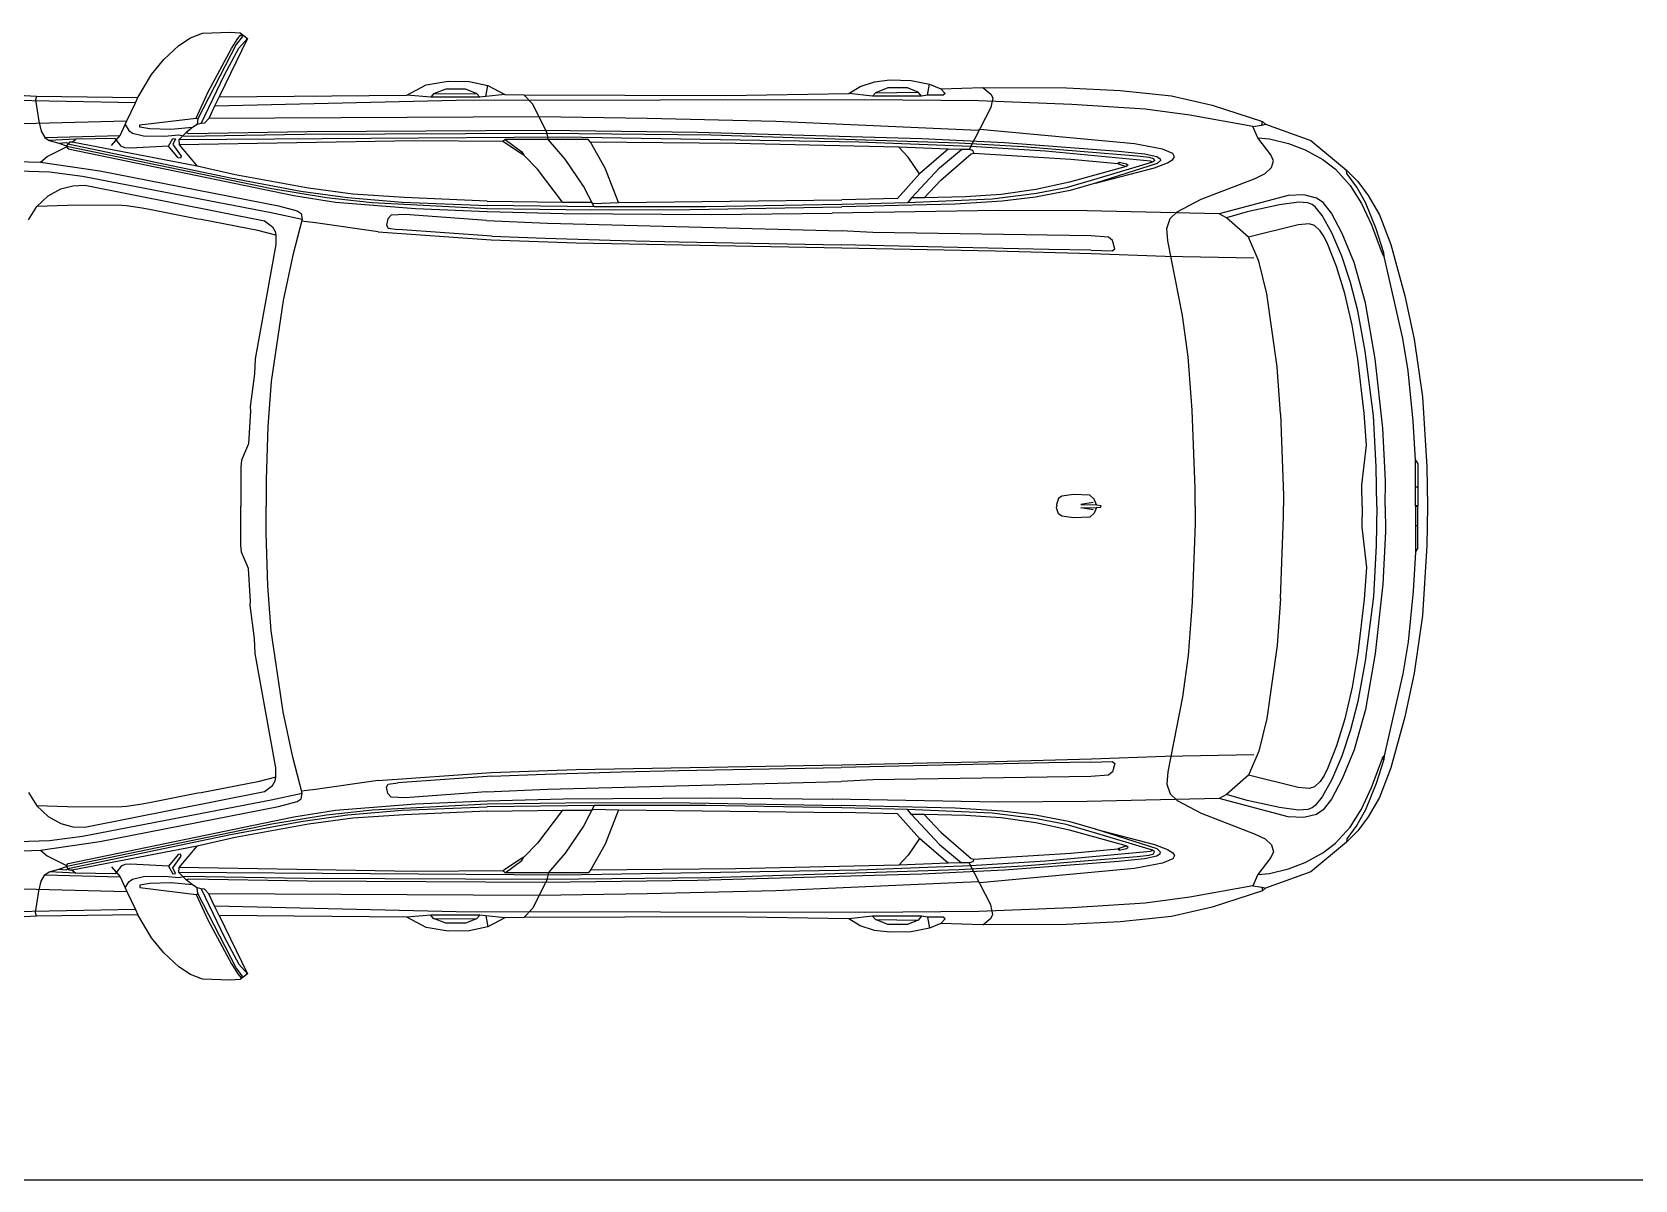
# Model space of a CAD drawing. Header units: millimetres. Extents: x 2646 to 50990, y 12226 to 40347.
# Drawn here: x 7683 to 11362, y 18637 to 21272 of the extents above; entities that cross this region are included whole.
import ezdxf

# ---------------------------------------------------------------- set-up
doc = ezdxf.new("R2010")
doc.units = ezdxf.units.MM
doc.layers.add('www.cad-blocks.net', color=7, linetype='Continuous')

# ---------------------------------------------------------------- blocks, each defined once
blk = doc.blocks.new('A$C10623435')
for p, q in [((1.8965, 2.1481), (1.808, 1.9771)), ((1.832, 2.0388), (1.8851, 2.1386)), ((1.8693, 2.0781), (1.9024, 2.139)), ((1.8851, 2.1386), (1.9, 2.1618)), ((1.9106, 2.1665), (1.8965, 2.1481)), ((1.9, 2.1618), (1.9071, 2.1701)), ((1.9024, 2.139), (1.922, 2.1614)), ((1.9071, 2.1701), (1.9106, 2.1665)), ((1.8159, 1.9664), (1.8693, 2.0781)), ((1.6649, 2.014), (1.1715, 2.0238)), ((1.4381, 2.0293), (1.4357, 2.0211)), ((1.6649, 2.014), (1.6704, 2.0262)), ((1.8041, 1.979), (1.832, 2.0388)), ((1.8568, 2.0278), (1.8465, 2.0061)), ((2.3427, 2.0266), (2.2876, 2.0317)), ((2.3494, 2.0345), (2.3427, 2.0266)), ((2.4555, 2.027), (2.3427, 2.0266)), ((2.3777, 2.0455), (2.3494, 2.0345)), ((2.3494, 2.0345), (2.448, 2.0356)), ((2.4229, 2.0455), (2.3777, 2.0455)), ((2.448, 2.0356), (2.4229, 2.0455)), ((2.4555, 2.027), (2.448, 2.0356)), ((2.4689, 2.0286), (2.4555, 2.027)), ((2.4689, 2.0286), (2.4736, 2.0537)), ((2.5125, 2.0329), (2.4689, 2.0286)), ((2.5774, 2.0105), (2.5562, 2.0321)), ((3.3566, 2.0293), (3.3027, 2.0356)), ((3.3636, 2.0372), (3.3566, 2.0293)), ((3.469, 2.0293), (3.3566, 2.0293)), ((3.3916, 2.0482), (3.3636, 2.0372)), ((3.3636, 2.0372), (3.4619, 2.0384)), ((3.4372, 2.0482), (3.3916, 2.0482)), ((3.4619, 2.0384), (3.4372, 2.0482)), ((3.469, 2.0293), (3.4619, 2.0384)), ((3.4832, 2.0313), (3.469, 2.0293)), ((3.4832, 2.0313), (3.4875, 2.0565)), ((3.5189, 2.0317), (3.4832, 2.0313)), ((3.5138, 2.0462), (3.5233, 2.0356)), ((3.5233, 2.0356), (3.5189, 2.0317)), ((3.6101, 2.0494), (3.6282, 2.0341)), ((3.6282, 2.0341), (3.6333, 2.025)), ((3.6333, 2.025), (3.6286, 2.0034)), ((1.4357, 2.0211), (1.4428, 1.9715)), ((1.6453, 1.9723), (1.6649, 2.014)), ((1.8465, 2.0061), (1.8336, 1.9778)), ((2.4009, 2.0191), (1.8465, 2.0061)), ((3.3389, 2.0211), (2.4009, 2.0191)), ((2.6092, 1.9456), (2.5774, 2.0105)), ((3.6011, 2.0183), (3.3389, 2.0211)), ((3.6286, 2.0034), (3.5783, 1.9071)), ((3.8146, 2.0101), (3.6011, 2.0183)), ((3.9824, 1.9995), (3.8146, 2.0101)), ((4.0854, 1.9857), (3.9824, 1.9995)), ((1.3182, 1.9641), (1.6453, 1.9723)), ((1.4428, 1.9715), (1.4483, 1.9491)), ((1.6299, 1.9389), (1.6413, 1.9641)), ((1.6413, 1.9641), (1.6453, 1.9723)), ((1.6413, 1.9641), (1.65, 1.9503)), ((1.65, 1.9503), (1.6582, 1.944)), ((1.6751, 1.9637), (1.8041, 1.979)), ((1.6751, 1.9578), (1.6751, 1.9637)), ((1.6976, 1.9539), (1.6751, 1.9578)), ((1.7459, 1.9527), (1.6976, 1.9539)), ((1.7962, 1.9574), (1.7459, 1.9527)), ((1.7962, 1.9574), (1.7813, 1.9456)), ((1.8068, 1.9645), (1.7962, 1.9574)), ((1.8041, 1.979), (1.808, 1.9771)), ((1.808, 1.9771), (1.8068, 1.9645)), ((1.8159, 1.9664), (1.8068, 1.9645)), ((1.8234, 1.9672), (1.8159, 1.9664)), ((1.8336, 1.9778), (1.8234, 1.9672)), ((2.5919, 1.9814), (1.8336, 1.9778)), ((2.0588, 1.9484), (2.6049, 1.9511)), ((2.8392, 1.9778), (2.5919, 1.9814)), ((2.6049, 1.9511), (2.9552, 1.9468)), ((3.1352, 1.9708), (2.8392, 1.9778)), ((3.5991, 1.9507), (3.1352, 1.9708)), ((3.6031, 1.9527), (3.5991, 1.9507)), ((3.9581, 1.9197), (3.6031, 1.9527)), ((4.2297, 1.9594), (4.0854, 1.9857)), ((4.2297, 1.9594), (4.2505, 1.9629)), ((4.2415, 1.9334), (4.2297, 1.9594)), ((4.2505, 1.9629), (4.2521, 1.9708)), ((4.2505, 1.9629), (4.2592, 1.9649)), ((1.4483, 1.9491), (1.4566, 1.9342)), ((1.4566, 1.9342), (1.6299, 1.9389)), ((1.4566, 1.9342), (1.4672, 1.9271)), ((1.5281, 1.9303), (1.4672, 1.9271)), ((1.4672, 1.9271), (1.4892, 1.9212)), ((1.4892, 1.9212), (1.5061, 1.9232)), ((1.4892, 1.9212), (1.5065, 1.9153)), ((1.5061, 1.9232), (1.5136, 1.9193)), ((1.5136, 1.9236), (1.5065, 1.9153)), ((1.5065, 1.9153), (1.5077, 1.9142)), ((1.5065, 1.9126), (1.5077, 1.9142)), ((1.5077, 1.9142), (1.9779, 1.817)), ((1.5195, 1.924), (1.5136, 1.9236)), ((1.5136, 1.9193), (1.8831, 1.8418)), ((1.5195, 1.924), (1.5281, 1.9303)), ((1.8068, 1.8682), (1.5195, 1.924)), ((1.6185, 1.9322), (1.5281, 1.9303)), ((1.6103, 1.9157), (1.6299, 1.9389)), ((1.6319, 1.9142), (1.6185, 1.9322)), ((1.6402, 1.9106), (1.6319, 1.9142)), ((1.7408, 1.9145), (1.6539, 1.9098)), ((1.6582, 1.944), (1.6834, 1.9381)), ((1.6834, 1.9381), (1.7314, 1.9373)), ((1.7314, 1.9373), (1.7648, 1.9405)), ((1.7408, 1.9145), (1.751, 1.9318)), ((1.7628, 1.8878), (1.7408, 1.9145)), ((1.7565, 1.9314), (1.7506, 1.9185)), ((1.7506, 1.9185), (1.7699, 1.8914)), ((1.751, 1.9318), (1.7565, 1.9314)), ((1.7813, 1.9456), (1.7644, 1.9291)), ((2.6442, 1.9354), (1.7644, 1.9291)), ((1.7644, 1.9291), (1.7656, 1.9177)), ((1.7648, 1.9405), (1.7789, 1.9373)), ((2.3057, 1.9263), (1.7656, 1.9177)), ((1.7656, 1.9177), (1.8068, 1.8682)), ((1.7789, 1.9373), (2.0529, 1.9421)), ((1.7813, 1.9456), (1.7872, 1.9432)), ((1.7872, 1.9432), (2.0588, 1.9484)), ((2.0529, 1.9421), (2.6073, 1.944)), ((2.5086, 1.9248), (2.3057, 1.9263)), ((2.5137, 1.9295), (2.5086, 1.9248)), ((2.5487, 1.8984), (2.5086, 1.9248)), ((2.5137, 1.9295), (2.5518, 1.9012)), ((2.704, 1.9295), (2.5137, 1.9295)), ((2.6073, 1.944), (2.9858, 1.9401)), ((2.6128, 1.9287), (2.6092, 1.9456)), ((2.6517, 1.8843), (2.6128, 1.9287)), ((3.3255, 1.924), (2.6442, 1.9354)), ((2.7095, 1.9236), (2.704, 1.9295)), ((3.0421, 1.9204), (2.7095, 1.9236)), ((2.7433, 1.8638), (2.7095, 1.9236)), ((2.9552, 1.9468), (3.4698, 1.9318)), ((2.9858, 1.9401), (3.5551, 1.9224)), ((3.4175, 1.9118), (3.0421, 1.9204)), ((3.5822, 1.9134), (3.3255, 1.924)), ((3.4698, 1.9318), (3.6601, 1.9228)), ((3.5551, 1.9224), (3.7025, 1.9134)), ((3.7536, 1.9028), (3.5822, 1.9134)), ((3.6601, 1.9228), (3.9215, 1.9028)), ((3.7025, 1.9134), (3.9643, 1.8921)), ((4.0221, 1.9079), (3.9581, 1.9197)), ((4.2415, 1.9334), (4.2678, 1.9314)), ((4.2714, 1.8945), (4.2415, 1.9334)), ((4.2678, 1.9314), (4.3115, 1.9208)), ((4.3115, 1.9208), (4.3496, 1.9063)), ((1.3638, 1.8803), (1.4471, 1.8776)), ((1.4471, 1.8776), (1.4621, 1.8906)), ((1.4471, 1.8776), (1.5831, 1.8579)), ((1.4621, 1.8906), (1.5065, 1.9126)), ((1.5065, 1.9126), (1.5104, 1.9086)), ((1.5104, 1.9086), (2.0286, 1.8009)), ((1.6539, 1.9098), (1.6402, 1.9106)), ((1.7683, 1.887), (1.7628, 1.8878)), ((1.7699, 1.8914), (1.7683, 1.887)), ((2.5562, 1.8941), (2.5487, 1.8984)), ((2.5518, 1.9012), (2.5562, 1.8941)), ((2.588, 1.8615), (2.5562, 1.8941)), ((2.6937, 1.8229), (2.6517, 1.8843)), ((3.5307, 1.9079), (3.4175, 1.9118)), ((3.4383, 1.889), (3.4175, 1.9118)), ((3.4647, 1.8509), (3.4383, 1.889)), ((3.5307, 1.9079), (3.4647, 1.8509)), ((3.5103, 1.8646), (3.561, 1.9071)), ((3.5138, 1.8363), (3.583, 1.8965)), ((3.561, 1.9071), (3.5307, 1.9079)), ((3.5783, 1.9071), (3.561, 1.9071)), ((3.5869, 1.9043), (3.5783, 1.9071)), ((3.583, 1.8965), (3.5897, 1.8984)), ((3.5897, 1.8984), (3.5869, 1.9043)), ((3.5897, 1.8984), (3.8118, 1.8847)), ((3.9946, 1.8803), (3.7536, 1.9028)), ((3.8118, 1.8847), (3.9199, 1.8744)), ((3.9993, 1.8776), (3.872, 1.8391)), ((3.9199, 1.8744), (3.9227, 1.8774)), ((3.9215, 1.9028), (3.9813, 1.8969)), ((3.9231, 1.8733), (3.9227, 1.8774)), ((3.9227, 1.8774), (3.94, 1.8737)), ((3.9643, 1.8921), (3.9915, 1.889)), ((3.9813, 1.8969), (4.0092, 1.8906)), ((3.9915, 1.889), (4.0017, 1.8858)), ((3.9993, 1.8776), (3.9946, 1.8803)), ((4.0044, 1.8811), (3.9993, 1.8776)), ((4.0017, 1.8858), (4.0044, 1.8811)), ((4.0092, 1.8906), (4.0174, 1.8851)), ((4.0178, 1.8819), (4.01, 1.8748)), ((4.0174, 1.8851), (4.0178, 1.8819)), ((4.0461, 1.8976), (4.0221, 1.9079)), ((4.0339, 1.876), (4.0461, 1.8835)), ((4.0501, 1.8898), (4.0461, 1.8976)), ((4.0461, 1.8835), (4.0501, 1.8898)), ((4.2769, 1.8811), (4.2714, 1.8945)), ((4.2726, 1.8654), (4.2769, 1.8811)), ((4.3496, 1.9063), (4.3905, 1.8839)), ((4.3905, 1.8839), (4.4196, 1.8615)), ((1.3964, 1.8575), (1.468, 1.8552)), ((1.468, 1.8552), (1.5431, 1.8454)), ((1.5431, 1.8454), (1.9767, 1.762)), ((1.5831, 1.8579), (1.9936, 1.7773)), ((1.8941, 1.8485), (1.8068, 1.8682)), ((1.8831, 1.8418), (2.0447, 1.8115)), ((2.062, 1.8178), (1.8941, 1.8485)), ((2.645, 1.786), (2.588, 1.8615)), ((2.7739, 1.7848), (2.7433, 1.8638)), ((3.4647, 1.8509), (3.414, 1.7942)), ((3.4466, 1.7958), (3.5103, 1.8646)), ((3.9388, 1.8674), (3.8087, 1.8316)), ((4.01, 1.8748), (3.8688, 1.8292)), ((3.8688, 1.8292), (4.0041, 1.865)), ((3.9199, 1.8744), (3.9231, 1.8733)), ((3.9231, 1.8733), (3.9388, 1.8674)), ((3.9439, 1.8705), (3.9388, 1.8674)), ((3.94, 1.8737), (3.9439, 1.8705)), ((4.0041, 1.865), (4.0339, 1.876)), ((4.1114, 1.7927), (4.2348, 1.8406)), ((4.2348, 1.8406), (4.2584, 1.8516)), ((4.2584, 1.8516), (4.2726, 1.8654)), ((4.4196, 1.8615), (4.453, 1.8245)), ((4.4459, 1.8516), (4.4451, 1.8591)), ((4.4687, 1.8202), (4.4459, 1.8516)), ((1.4644, 1.8001), (1.4939, 1.8163)), ((1.4939, 1.8163), (1.5214, 1.8237)), ((1.5214, 1.8237), (1.5489, 1.8253)), ((1.5489, 1.8253), (1.9613, 1.7431)), ((1.9779, 1.817), (2.1033, 1.7966)), ((2.0447, 1.8115), (2.1516, 1.7966)), ((2.1638, 1.8045), (2.062, 1.8178)), ((2.2814, 1.7966), (2.1638, 1.8045)), ((2.7181, 1.775), (2.6937, 1.8229)), ((3.4757, 1.7962), (3.5138, 1.8363)), ((3.6522, 1.8033), (3.57, 1.7978)), ((3.7332, 1.806), (3.6318, 1.7931)), ((3.732, 1.8147), (3.6522, 1.8033)), ((3.8106, 1.8127), (3.7312, 1.7974)), ((3.8087, 1.8316), (3.732, 1.8147)), ((3.8012, 1.819), (3.7332, 1.806)), ((3.872, 1.8391), (3.8012, 1.819)), ((3.8688, 1.8292), (3.8106, 1.8127)), ((4.3465, 1.8029), (4.3107, 1.8013)), ((4.3756, 1.7954), (4.3465, 1.8029)), ((4.453, 1.8245), (4.479, 1.7832)), ((4.4884, 1.7848), (4.4687, 1.8202)), ((1.4196, 1.7455), (1.4389, 1.7758)), ((1.4389, 1.7758), (1.4644, 1.8001)), ((1.5092, 1.7781), (1.4389, 1.7758)), ((1.6232, 1.7793), (1.5092, 1.7781)), ((1.6445, 1.7773), (1.6232, 1.7793)), ((1.6806, 1.7722), (1.6445, 1.7773)), ((1.7011, 1.7683), (1.6806, 1.7722)), ((1.8084, 1.7471), (1.7011, 1.7683)), ((1.9936, 1.7773), (2.0364, 1.7663)), ((2.0286, 1.8009), (2.1245, 1.7856)), ((2.0364, 1.7663), (2.0455, 1.7597)), ((2.1033, 1.7966), (2.2082, 1.7848)), ((2.1245, 1.7856), (2.3077, 1.7714)), ((2.1516, 1.7966), (2.277, 1.7856)), ((2.2082, 1.7848), (2.4724, 1.7711)), ((2.277, 1.7856), (2.4724, 1.7781)), ((2.472, 1.788), (2.2814, 1.7966)), ((2.3077, 1.7714), (2.472, 1.7644)), ((2.472, 1.788), (2.645, 1.786)), ((2.7181, 1.775), (2.4724, 1.7781)), ((2.4724, 1.7711), (2.7122, 1.7683)), ((2.645, 1.786), (2.7118, 1.7856)), ((2.7118, 1.7856), (2.7158, 1.7832)), ((2.7122, 1.7683), (2.9375, 1.7691)), ((2.7158, 1.7832), (2.7739, 1.7848)), ((2.9744, 1.7754), (2.7181, 1.775)), ((2.7739, 1.7848), (3.2866, 1.7915)), ((2.9375, 1.7691), (3.2866, 1.7754)), ((3.2862, 1.7809), (2.9744, 1.7754)), ((3.6455, 1.7671), (3.2642, 1.7608)), ((3.4372, 1.7844), (3.2862, 1.7809)), ((3.414, 1.7942), (3.2866, 1.7915)), ((3.5468, 1.7817), (3.2866, 1.7754)), ((3.4466, 1.7958), (3.4372, 1.7844)), ((3.6318, 1.7931), (3.4372, 1.7844)), ((3.4757, 1.7962), (3.4466, 1.7958)), ((3.57, 1.7978), (3.4757, 1.7962)), ((3.6546, 1.788), (3.5468, 1.7817)), ((3.8496, 1.7663), (3.6455, 1.7671)), ((3.7312, 1.7974), (3.6546, 1.788)), ((4.1527, 1.7589), (3.8496, 1.7663)), ((4.0558, 1.7634), (4.1114, 1.7927)), ((4.3107, 1.8013), (4.1527, 1.7589)), ((4.291, 1.7801), (4.2167, 1.764)), ((4.3347, 1.786), (4.291, 1.7801)), ((4.3559, 1.7844), (4.3347, 1.786)), ((4.3657, 1.7805), (4.3559, 1.7844)), ((4.3732, 1.775), (4.3657, 1.7805)), ((4.3889, 1.7553), (4.3732, 1.775)), ((4.3913, 1.7848), (4.3756, 1.7954)), ((4.4106, 1.7608), (4.3913, 1.7848)), ((4.479, 1.7832), (4.5022, 1.7341)), ((4.5128, 1.7247), (4.4884, 1.7848)), ((1.8155, 1.7459), (1.8084, 1.7471)), ((1.9456, 1.7211), (1.8155, 1.7459)), ((1.9613, 1.7431), (1.9794, 1.7294)), ((1.9767, 1.762), (2.0474, 1.7471)), ((1.9794, 1.7294), (1.9853, 1.7188)), ((2.0474, 1.7471), (2.0262, 1.6645)), ((2.0455, 1.7597), (2.0474, 1.7471)), ((2.0785, 1.7384), (2.0462, 1.7424)), ((2.2224, 1.718), (2.0785, 1.7384)), ((2.2444, 1.7479), (2.2409, 1.7333)), ((2.2409, 1.7333), (2.2448, 1.7262)), ((2.2519, 1.7557), (2.2444, 1.7479)), ((2.2841, 1.7573), (2.2519, 1.7557)), ((2.4704, 1.7439), (2.2841, 1.7573)), ((2.4704, 1.7439), (2.6108, 1.738)), ((2.472, 1.7644), (2.647, 1.76)), ((2.6108, 1.738), (2.9355, 1.7294)), ((2.647, 1.76), (2.9882, 1.7577)), ((2.9355, 1.7294), (3.2846, 1.7203)), ((2.9882, 1.7577), (3.2642, 1.7608)), ((4.0324, 1.7258), (4.0402, 1.7483)), ((4.0402, 1.7483), (4.0558, 1.7634)), ((4.1696, 1.7502), (4.1527, 1.7589)), ((4.2167, 1.764), (4.1696, 1.7502)), ((4.2199, 1.7054), (4.1696, 1.7502)), ((4.3335, 1.7341), (4.2199, 1.7054)), ((4.3591, 1.7361), (4.3335, 1.7341)), ((4.3712, 1.7321), (4.3591, 1.7361)), ((4.3842, 1.7203), (4.3712, 1.7321)), ((4.4109, 1.7152), (4.3889, 1.7553)), ((4.4349, 1.7137), (4.4106, 1.7608)), ((4.5022, 1.7341), (4.5269, 1.6684)), ((1.9869, 1.7101), (1.9456, 1.7211)), ((1.9853, 1.7188), (1.9869, 1.7101)), ((1.9869, 1.7101), (1.9869, 1.6885)), ((2.2224, 1.718), (2.4815, 1.6995)), ((2.2448, 1.7262), (2.2672, 1.7231)), ((2.483, 1.7078), (2.2672, 1.7231)), ((2.4815, 1.6995), (2.6768, 1.6924)), ((2.483, 1.7078), (2.6057, 1.703)), ((2.6057, 1.703), (2.7798, 1.6979)), ((2.7798, 1.6979), (2.9119, 1.6952)), ((2.9119, 1.6952), (3.2846, 1.6877)), ((3.3574, 1.7164), (3.2846, 1.7203)), ((3.8578, 1.7089), (3.3574, 1.7164)), ((3.8983, 1.7058), (3.8578, 1.7089)), ((3.9077, 1.6979), (3.8983, 1.7058)), ((3.9128, 1.6791), (3.9077, 1.6979)), ((4.0343, 1.6975), (4.0324, 1.7258)), ((4.0685, 1.5257), (4.0343, 1.6975)), ((4.2439, 1.6504), (4.2199, 1.7054)), ((4.3936, 1.7062), (4.3842, 1.7203)), ((4.4023, 1.6885), (4.3936, 1.7062)), ((4.4337, 1.6622), (4.4109, 1.7152)), ((4.4621, 1.6472), (4.4349, 1.7137)), ((4.5305, 1.6696), (4.5128, 1.7247)), ((1.9869, 1.6885), (1.9397, 1.4267)), ((2.0262, 1.6645), (2.0042, 1.5599)), ((2.6768, 1.6924), (3.2866, 1.6814)), ((3.4828, 1.6834), (3.2846, 1.6877)), ((3.2866, 1.6814), (3.4824, 1.6775)), ((3.4824, 1.6775), (3.6384, 1.6743)), ((3.7619, 1.6775), (3.4828, 1.6834)), ((3.6384, 1.6743), (3.8594, 1.6681)), ((3.8578, 1.6755), (3.7619, 1.6775)), ((3.8578, 1.6755), (3.9066, 1.6743)), ((3.8594, 1.6681), (4.0288, 1.6622)), ((3.9066, 1.6743), (3.9128, 1.6791)), ((4.0288, 1.6622), (4.2317, 1.6582)), ((4.422, 1.6386), (4.4023, 1.6885)), ((4.4542, 1.6016), (4.4337, 1.6622)), ((4.5269, 1.6684), (4.5305, 1.6696)), ((4.5269, 1.6684), (4.5273, 1.6673)), ((4.5273, 1.6661), (4.531, 1.6682)), ((4.531, 1.6682), (4.5273, 1.6673)), ((4.5273, 1.6673), (4.5273, 1.6661)), ((4.5273, 1.6661), (4.5312, 1.6614)), ((4.5312, 1.6614), (4.5305, 1.6696)), ((4.5741, 1.4731), (4.5312, 1.6614)), ((4.2623, 1.5753), (4.2439, 1.6504)), ((4.4412, 1.5761), (4.422, 1.6386)), ((4.4884, 1.5548), (4.4621, 1.6472)), ((4.4707, 1.5364), (4.4542, 1.6016)), ((2.0042, 1.5599), (1.9767, 1.3744)), ((4.2855, 1.4082), (4.2623, 1.5753)), ((4.4581, 1.5033), (4.4412, 1.5761)), ((4.5108, 1.4267), (4.4884, 1.5548)), ((4.0811, 1.431), (4.0685, 1.5257)), ((4.4876, 1.444), (4.4707, 1.5364)), ((4.4707, 1.4259), (4.4581, 1.5033)), ((4.5863, 1.3991), (4.5741, 1.4731)), ((4.5065, 1.2958), (4.4876, 1.444)), ((1.9397, 1.4267), (1.9381, 1.3921)), ((4.0909, 1.3087), (4.0811, 1.431)), ((4.2934, 1.3001), (4.2855, 1.4082)), ((4.4856, 1.3013), (4.4707, 1.4259)), ((4.5281, 1.2675), (4.5108, 1.4267)), ((4.5981, 1.2832), (4.5863, 1.3991)), ((1.9381, 1.3921), (1.9279, 1.3158)), ((1.9767, 1.3744), (1.9688, 1.271)), ((1.9287, 1.3072), (1.9248, 1.2309)), ((1.9279, 1.3158), (1.9287, 1.3072)), ((4.0976, 1.1287), (4.0909, 1.3087)), ((4.2934, 1.3001), (4.3005, 1.1129)), ((4.4908, 1.2285), (4.4856, 1.3013)), ((4.5132, 1.1782), (4.5065, 1.2958)), ((1.9688, 1.271), (1.9649, 1.1491)), ((4.5344, 1.1464), (4.5281, 1.2675)), ((4.6032, 1.1935), (4.5981, 1.2832)), ((1.9248, 1.2309), (1.9083, 1.1939)), ((4.4801, 1.1365), (4.4908, 1.2285)), ((1.9083, 1.1939), (1.9071, 1.1774)), ((1.9071, 1.1774), (1.9071, 1.0882)), ((4.5143, 1.0882), (4.5132, 1.1782)), ((4.6032, 1.1935), (4.6083, 1.1853)), ((4.6032, 1.1326), (4.6032, 1.1935)), ((4.6083, 1.1853), (4.6083, 1.1326)), ((1.9649, 1.1491), (1.9649, 1.0882)), ((4.5338, 1.0882), (4.5344, 1.1464)), ((3.7835, 1.1055), (3.7792, 1.0917)), ((3.7914, 1.1114), (3.7835, 1.1055)), ((3.8185, 1.1153), (3.7914, 1.1114)), ((3.8554, 1.1137), (3.8185, 1.1153)), ((3.8657, 1.1043), (3.8554, 1.1137)), ((3.8712, 1.0913), (3.8657, 1.1043)), ((4.0975, 1.0882), (4.0976, 1.1287)), ((4.3005, 1.1129), (4.2999, 1.0882)), ((4.4806, 1.0882), (4.4801, 1.1365)), ((4.6032, 1.1326), (4.6083, 1.1326)), ((4.6032, 1.0882), (4.6032, 1.1326)), ((4.6083, 1.1326), (4.6087, 1.0882)), ((1.9071, 0.9989), (1.9071, 1.0882)), ((1.9649, 1.0272), (1.9649, 1.0882)), ((3.7792, 1.0917), (3.7796, 1.0882)), ((3.7792, 1.0846), (3.7796, 1.0882)), ((3.7835, 1.0709), (3.7792, 1.0846)), ((3.7914, 1.065), (3.7835, 1.0709)), ((3.8633, 1.0964), (3.835, 1.0917)), ((3.835, 1.0917), (3.8712, 1.0913)), ((3.835, 1.0846), (3.8712, 1.085)), ((3.8633, 1.0799), (3.835, 1.0846)), ((3.8657, 1.0721), (3.8554, 1.0626)), ((3.8712, 1.085), (3.8657, 1.0721)), ((3.8712, 1.0913), (3.881, 1.0901)), ((3.8712, 1.085), (3.881, 1.0862)), ((3.881, 1.0901), (3.8807, 1.0882)), ((3.881, 1.0862), (3.8807, 1.0882)), ((4.0975, 1.0882), (4.0976, 1.0477)), ((4.3005, 1.0634), (4.2999, 1.0882)), ((4.4806, 1.0882), (4.4801, 1.0398)), ((4.5143, 1.0882), (4.5132, 0.9982)), ((4.5338, 1.0882), (4.5344, 1.03)), ((4.6087, 1.0894), (4.6032, 1.089)), ((4.6032, 1.0882), (4.6032, 1.0438)), ((4.6087, 1.087), (4.6032, 1.0874)), ((4.6083, 1.0438), (4.6087, 1.0882)), ((3.8185, 1.0611), (3.7914, 1.065)), ((3.8554, 1.0626), (3.8185, 1.0611)), ((4.0976, 1.0477), (4.0909, 0.8676)), ((4.2934, 0.8763), (4.3005, 1.0634)), ((4.4801, 1.0398), (4.4908, 0.9478)), ((4.6032, 1.0438), (4.6083, 1.0438)), ((4.6032, 1.0438), (4.6032, 0.9828)), ((4.6083, 0.9911), (4.6083, 1.0438)), ((1.9083, 0.9824), (1.9071, 0.9989)), ((1.9688, 0.9054), (1.9649, 1.0272)), ((4.5132, 0.9982), (4.5065, 0.8806)), ((4.5344, 1.03), (4.5281, 0.9089)), ((1.9248, 0.9455), (1.9083, 0.9824)), ((4.6032, 0.9828), (4.5981, 0.8932)), ((4.6032, 0.9828), (4.6083, 0.9911)), ((1.9287, 0.8692), (1.9248, 0.9455)), ((4.4908, 0.9478), (4.4856, 0.8751)), ((1.9767, 0.802), (1.9688, 0.9054)), ((4.5281, 0.9089), (4.5108, 0.7497)), ((4.5981, 0.8932), (4.5863, 0.7772)), ((1.9279, 0.8606), (1.9287, 0.8692)), ((1.9381, 0.7843), (1.9279, 0.8606)), ((4.0909, 0.8676), (4.0811, 0.7454)), ((4.2934, 0.8763), (4.2855, 0.7682)), ((4.4856, 0.8751), (4.4707, 0.7505)), ((4.5065, 0.8806), (4.4876, 0.7324)), ((1.9397, 0.7497), (1.9381, 0.7843)), ((2.0042, 0.6164), (1.9767, 0.802)), ((4.5863, 0.7772), (4.5741, 0.7033)), ((1.9869, 0.4879), (1.9397, 0.7497)), ((4.0811, 0.7454), (4.0685, 0.6506)), ((4.2855, 0.7682), (4.2623, 0.6011)), ((4.4707, 0.7505), (4.4581, 0.673)), ((4.5108, 0.7497), (4.4884, 0.6215)), ((4.4876, 0.7324), (4.4707, 0.64)), ((4.5741, 0.7033), (4.5312, 0.515)), ((4.4581, 0.673), (4.4412, 0.6003)), ((4.0685, 0.6506), (4.0343, 0.4788)), ((4.4707, 0.64), (4.4542, 0.5748)), ((2.0262, 0.5119), (2.0042, 0.6164)), ((4.2623, 0.6011), (4.2439, 0.526)), ((4.4412, 0.6003), (4.422, 0.5378)), ((4.4884, 0.6215), (4.4621, 0.5291)), ((4.4542, 0.5748), (4.4337, 0.5142)), ((4.0288, 0.5142), (4.2317, 0.5181)), ((4.2439, 0.526), (4.2199, 0.471)), ((4.422, 0.5378), (4.4023, 0.4879)), ((4.4621, 0.5291), (4.4349, 0.4627)), ((1.9869, 0.4662), (1.9869, 0.4879)), ((2.0474, 0.4293), (2.0262, 0.5119)), ((2.4815, 0.4769), (2.6768, 0.4839)), ((2.6057, 0.4733), (2.7798, 0.4784)), ((2.6768, 0.4839), (3.2866, 0.4949)), ((2.7798, 0.4784), (2.9119, 0.4812)), ((2.9119, 0.4812), (3.2846, 0.4887)), ((3.4828, 0.493), (3.2846, 0.4887)), ((3.2866, 0.4949), (3.4824, 0.4989)), ((3.4824, 0.4989), (3.6384, 0.502)), ((3.7619, 0.4989), (3.4828, 0.493)), ((3.6384, 0.502), (3.8594, 0.5083)), ((3.8578, 0.5008), (3.7619, 0.4989)), ((3.8578, 0.5008), (3.9066, 0.502)), ((3.8594, 0.5083), (4.0288, 0.5142)), ((3.9077, 0.4784), (3.8983, 0.4706)), ((3.9066, 0.502), (3.9128, 0.4973)), ((3.9128, 0.4973), (3.9077, 0.4784)), ((4.0343, 0.4788), (4.0324, 0.4505)), ((4.4023, 0.4879), (4.3936, 0.4702)), ((4.4337, 0.5142), (4.4109, 0.4611)), ((4.5022, 0.4423), (4.5269, 0.5079)), ((4.5305, 0.5067), (4.5128, 0.4517)), ((4.5269, 0.5079), (4.5273, 0.5091)), ((4.5269, 0.5079), (4.5305, 0.5067)), ((4.5273, 0.5103), (4.5312, 0.515)), ((4.5273, 0.5091), (4.5273, 0.5103)), ((4.5273, 0.5103), (4.531, 0.5081)), ((4.531, 0.5081), (4.5273, 0.5091)), ((4.5312, 0.515), (4.5305, 0.5067)), ((1.9456, 0.4552), (1.8155, 0.4305)), ((1.9869, 0.4662), (1.9456, 0.4552)), ((1.9613, 0.4332), (1.9794, 0.447)), ((1.9794, 0.447), (1.9853, 0.4576)), ((1.9853, 0.4576), (1.9869, 0.4662)), ((2.2224, 0.4584), (2.0785, 0.4379)), ((2.2224, 0.4584), (2.4815, 0.4769)), ((2.2409, 0.4431), (2.2448, 0.4501)), ((2.2444, 0.4285), (2.2409, 0.4431)), ((2.2448, 0.4501), (2.2672, 0.4533)), ((2.483, 0.4686), (2.2672, 0.4533)), ((2.483, 0.4686), (2.6057, 0.4733)), ((2.6108, 0.4383), (2.9355, 0.447)), ((2.9355, 0.447), (3.2846, 0.456)), ((3.3574, 0.46), (3.2846, 0.456)), ((3.8578, 0.4674), (3.3574, 0.46)), ((3.8983, 0.4706), (3.8578, 0.4674)), ((4.0324, 0.4505), (4.0402, 0.4281)), ((4.2199, 0.471), (4.1696, 0.4261)), ((4.3335, 0.4423), (4.2199, 0.471)), ((4.3591, 0.4403), (4.3335, 0.4423)), ((4.3712, 0.4442), (4.3591, 0.4403)), ((4.3842, 0.456), (4.3712, 0.4442)), ((4.3936, 0.4702), (4.3842, 0.456)), ((4.4109, 0.4611), (4.3889, 0.421)), ((4.4349, 0.4627), (4.4106, 0.4155)), ((4.479, 0.3931), (4.5022, 0.4423)), ((4.5128, 0.4517), (4.4884, 0.3916)), ((1.4196, 0.4309), (1.4389, 0.4006)), ((1.5431, 0.331), (1.9767, 0.4144)), ((1.5489, 0.3511), (1.9613, 0.4332)), ((1.7011, 0.4081), (1.6806, 0.4041)), ((1.8084, 0.4293), (1.7011, 0.4081)), ((1.8155, 0.4305), (1.8084, 0.4293)), ((1.9767, 0.4144), (2.0474, 0.4293)), ((1.9936, 0.399), (2.0364, 0.41)), ((2.0364, 0.41), (2.0455, 0.4167)), ((2.0455, 0.4167), (2.0474, 0.4293)), ((2.0785, 0.4379), (2.0462, 0.434)), ((2.1245, 0.3908), (2.3077, 0.4049)), ((2.2082, 0.3916), (2.4724, 0.4053)), ((2.2519, 0.4206), (2.2444, 0.4285)), ((2.2841, 0.4191), (2.2519, 0.4206)), ((2.4704, 0.4324), (2.2841, 0.4191)), ((2.3077, 0.4049), (2.472, 0.412)), ((2.4704, 0.4324), (2.6108, 0.4383)), ((2.472, 0.412), (2.647, 0.4163)), ((2.4724, 0.4053), (2.7122, 0.4081)), ((2.647, 0.4163), (2.9882, 0.4187)), ((2.7122, 0.4081), (2.9375, 0.4073)), ((2.9375, 0.4073), (3.2866, 0.401)), ((2.9882, 0.4187), (3.2642, 0.4155)), ((3.6455, 0.4092), (3.2642, 0.4155)), ((3.8496, 0.41), (3.6455, 0.4092)), ((4.1527, 0.4175), (3.8496, 0.41)), ((4.0402, 0.4281), (4.0558, 0.413)), ((4.0558, 0.413), (4.1114, 0.3837)), ((4.1696, 0.4261), (4.1527, 0.4175)), ((4.3107, 0.375), (4.1527, 0.4175)), ((4.2167, 0.4124), (4.1696, 0.4261)), ((4.291, 0.3963), (4.2167, 0.4124)), ((4.3889, 0.421), (4.3732, 0.4014)), ((4.4106, 0.4155), (4.3913, 0.3916)), ((1.4389, 0.4006), (1.4644, 0.3762)), ((1.5092, 0.3982), (1.4389, 0.4006)), ((1.4644, 0.3762), (1.4939, 0.3601)), ((1.6232, 0.3971), (1.5092, 0.3982)), ((1.5104, 0.2677), (2.0286, 0.3754)), ((1.5831, 0.3184), (1.9936, 0.399)), ((1.6445, 0.399), (1.6232, 0.3971)), ((1.6806, 0.4041), (1.6445, 0.399)), ((1.9779, 0.3593), (2.1033, 0.3798)), ((2.0286, 0.3754), (2.1245, 0.3908)), ((2.0447, 0.3648), (2.1516, 0.3798)), ((2.1638, 0.3719), (2.062, 0.3585)), ((2.1033, 0.3798), (2.2082, 0.3916)), ((2.1516, 0.3798), (2.277, 0.3908)), ((2.2814, 0.3798), (2.1638, 0.3719)), ((2.277, 0.3908), (2.4724, 0.3982)), ((2.472, 0.3884), (2.2814, 0.3798)), ((2.472, 0.3884), (2.645, 0.3904)), ((2.7181, 0.4014), (2.4724, 0.3982)), ((2.645, 0.3904), (2.588, 0.3149)), ((2.645, 0.3904), (2.7118, 0.3908)), ((2.7181, 0.4014), (2.6937, 0.3534)), ((2.7118, 0.3908), (2.7158, 0.3931)), ((2.7158, 0.3931), (2.7739, 0.3916)), ((2.9744, 0.401), (2.7181, 0.4014)), ((2.7739, 0.3916), (2.7433, 0.3125)), ((2.7739, 0.3916), (3.2866, 0.3849)), ((3.2862, 0.3955), (2.9744, 0.401)), ((3.4372, 0.3919), (3.2862, 0.3955)), ((3.5468, 0.3947), (3.2866, 0.401)), ((3.414, 0.3821), (3.2866, 0.3849)), ((3.4647, 0.3255), (3.414, 0.3821)), ((3.6318, 0.3833), (3.4372, 0.3919)), ((3.4466, 0.3805), (3.4372, 0.3919)), ((3.4757, 0.3802), (3.4466, 0.3805)), ((3.4466, 0.3805), (3.5103, 0.3117)), ((3.4757, 0.3802), (3.5138, 0.3401)), ((3.57, 0.3786), (3.4757, 0.3802)), ((3.6546, 0.3884), (3.5468, 0.3947)), ((3.6522, 0.3731), (3.57, 0.3786)), ((3.7332, 0.3703), (3.6318, 0.3833)), ((3.732, 0.3617), (3.6522, 0.3731)), ((3.7312, 0.379), (3.6546, 0.3884)), ((3.8106, 0.3636), (3.7312, 0.379)), ((3.8012, 0.3574), (3.7332, 0.3703)), ((4.1114, 0.3837), (4.2348, 0.3357)), ((4.3347, 0.3904), (4.291, 0.3963)), ((4.3465, 0.3735), (4.3107, 0.375)), ((4.3559, 0.3919), (4.3347, 0.3904)), ((4.3756, 0.3809), (4.3465, 0.3735)), ((4.3657, 0.3959), (4.3559, 0.3919)), ((4.3732, 0.4014), (4.3657, 0.3959)), ((4.3913, 0.3916), (4.3756, 0.3809)), ((4.453, 0.3518), (4.479, 0.3931)), ((4.4884, 0.3916), (4.4687, 0.3562)), ((1.4939, 0.3601), (1.5214, 0.3526)), ((1.5077, 0.2622), (1.9779, 0.3593)), ((1.5136, 0.2571), (1.8831, 0.3345)), ((1.5214, 0.3526), (1.5489, 0.3511)), ((1.8831, 0.3345), (2.0447, 0.3648)), ((2.062, 0.3585), (1.8941, 0.3279)), ((2.6937, 0.3534), (2.6517, 0.2921)), ((3.5138, 0.3401), (3.583, 0.2799)), ((3.8087, 0.3448), (3.732, 0.3617)), ((3.872, 0.3373), (3.8012, 0.3574)), ((3.9388, 0.309), (3.8087, 0.3448)), ((3.8688, 0.3471), (3.8106, 0.3636)), ((4.01, 0.3015), (3.8688, 0.3471)), ((3.8688, 0.3471), (4.0041, 0.3114)), ((3.9993, 0.2988), (3.872, 0.3373)), ((4.2348, 0.3357), (4.2584, 0.3247)), ((4.4196, 0.3149), (4.453, 0.3518)), ((4.4687, 0.3562), (4.4459, 0.3247)), ((1.3638, 0.296), (1.4471, 0.2988)), ((1.3964, 0.3188), (1.468, 0.3212)), ((1.4471, 0.2988), (1.5831, 0.3184)), ((1.4471, 0.2988), (1.4621, 0.2858)), ((1.468, 0.3212), (1.5431, 0.331)), ((1.8068, 0.3082), (1.5195, 0.2524)), ((1.7656, 0.2587), (1.8068, 0.3082)), ((1.8941, 0.3279), (1.8068, 0.3082)), ((2.588, 0.3149), (2.5562, 0.2823)), ((2.7433, 0.3125), (2.7095, 0.2528)), ((3.4647, 0.3255), (3.4383, 0.2874)), ((3.5307, 0.2685), (3.4647, 0.3255)), ((3.5103, 0.3117), (3.561, 0.2693)), ((3.9946, 0.296), (3.7536, 0.2736)), ((3.8118, 0.2917), (3.9199, 0.3019)), ((3.9199, 0.3019), (3.9231, 0.3031)), ((3.9199, 0.3019), (3.9227, 0.299)), ((3.9231, 0.3031), (3.9227, 0.299)), ((3.9227, 0.299), (3.94, 0.3027)), ((3.9231, 0.3031), (3.9388, 0.309)), ((3.9439, 0.3059), (3.9388, 0.309)), ((3.94, 0.3027), (3.9439, 0.3059)), ((3.9993, 0.2988), (3.9946, 0.296)), ((4.0044, 0.2952), (3.9993, 0.2988)), ((4.0017, 0.2905), (4.0044, 0.2952)), ((4.0041, 0.3114), (4.0339, 0.3003)), ((4.0178, 0.2944), (4.01, 0.3015)), ((4.0174, 0.2913), (4.0178, 0.2944)), ((4.0339, 0.3003), (4.0461, 0.2929)), ((4.2584, 0.3247), (4.2726, 0.311)), ((4.2769, 0.2952), (4.2714, 0.2819)), ((4.2726, 0.311), (4.2769, 0.2952)), ((4.3905, 0.2925), (4.4196, 0.3149)), ((4.4459, 0.3247), (4.4451, 0.3173)), ((1.4621, 0.2858), (1.5065, 0.2638)), ((1.4892, 0.2551), (1.5065, 0.261)), ((1.5065, 0.2638), (1.5104, 0.2677)), ((1.5065, 0.2638), (1.5077, 0.2622)), ((1.5065, 0.261), (1.5077, 0.2622)), ((1.5136, 0.2528), (1.5065, 0.261)), ((1.6103, 0.2606), (1.6299, 0.2374)), ((1.6319, 0.2622), (1.6185, 0.2441)), ((1.6402, 0.2658), (1.6319, 0.2622)), ((1.6539, 0.2665), (1.6402, 0.2658)), ((1.7408, 0.2618), (1.6539, 0.2665)), ((1.7628, 0.2886), (1.7408, 0.2618)), ((1.7408, 0.2618), (1.751, 0.2445)), ((1.7506, 0.2579), (1.7699, 0.285)), ((1.7565, 0.2449), (1.7506, 0.2579)), ((1.7683, 0.2893), (1.7628, 0.2886)), ((1.7644, 0.2473), (1.7656, 0.2587)), ((2.3057, 0.25), (1.7656, 0.2587)), ((1.7699, 0.285), (1.7683, 0.2893)), ((2.5487, 0.2779), (2.5086, 0.2516)), ((2.5137, 0.2469), (2.5518, 0.2752)), ((2.5562, 0.2823), (2.5487, 0.2779)), ((2.5518, 0.2752), (2.5562, 0.2823)), ((2.6517, 0.2921), (2.6128, 0.2477)), ((3.4175, 0.2646), (3.0421, 0.2559)), ((3.5822, 0.263), (3.3255, 0.2524)), ((3.4383, 0.2874), (3.4175, 0.2646)), ((3.5307, 0.2685), (3.4175, 0.2646)), ((3.561, 0.2693), (3.5307, 0.2685)), ((3.5551, 0.254), (3.7025, 0.263)), ((3.5783, 0.2693), (3.561, 0.2693)), ((3.5869, 0.272), (3.5783, 0.2693)), ((3.6286, 0.173), (3.5783, 0.2693)), ((3.7536, 0.2736), (3.5822, 0.263)), ((3.583, 0.2799), (3.5897, 0.2779)), ((3.5897, 0.2779), (3.5869, 0.272)), ((3.5897, 0.2779), (3.8118, 0.2917)), ((3.6601, 0.2536), (3.9215, 0.2736)), ((3.7025, 0.263), (3.9643, 0.2842)), ((3.9215, 0.2736), (3.9813, 0.2795)), ((4.0221, 0.2685), (3.9581, 0.2567)), ((3.9643, 0.2842), (3.9915, 0.2874)), ((3.9813, 0.2795), (4.0092, 0.2858)), ((3.9915, 0.2874), (4.0017, 0.2905)), ((4.0092, 0.2858), (4.0174, 0.2913)), ((4.0461, 0.2787), (4.0221, 0.2685)), ((4.0461, 0.2929), (4.0501, 0.2866)), ((4.0501, 0.2866), (4.0461, 0.2787)), ((4.2714, 0.2819), (4.2415, 0.2429)), ((4.3115, 0.2555), (4.3496, 0.2701)), ((4.3496, 0.2701), (4.3905, 0.2925)), ((1.4428, 0.2048), (1.4483, 0.2272)), ((1.4483, 0.2272), (1.4566, 0.2422)), ((1.4566, 0.2422), (1.4672, 0.2492)), ((1.4566, 0.2422), (1.6299, 0.2374)), ((1.4672, 0.2492), (1.4892, 0.2551)), ((1.5281, 0.2461), (1.4672, 0.2492)), ((1.4892, 0.2551), (1.5061, 0.2532)), ((1.5061, 0.2532), (1.5136, 0.2571)), ((1.5195, 0.2524), (1.5136, 0.2528)), ((1.5195, 0.2524), (1.5281, 0.2461)), ((1.6185, 0.2441), (1.5281, 0.2461)), ((1.6299, 0.2374), (1.6413, 0.2123)), ((1.6413, 0.2123), (1.65, 0.226)), ((1.65, 0.226), (1.6582, 0.2323)), ((1.6582, 0.2323), (1.6834, 0.2382)), ((1.6976, 0.2225), (1.6751, 0.2186)), ((1.6834, 0.2382), (1.7314, 0.239)), ((1.7459, 0.2237), (1.6976, 0.2225)), ((1.7314, 0.239), (1.7648, 0.2359)), ((1.7962, 0.219), (1.7459, 0.2237)), ((1.751, 0.2445), (1.7565, 0.2449)), ((2.6442, 0.241), (1.7644, 0.2473)), ((1.7813, 0.2308), (1.7644, 0.2473)), ((1.7648, 0.2359), (1.7789, 0.239)), ((1.7789, 0.239), (2.0529, 0.2343)), ((1.7813, 0.2308), (1.7872, 0.2331)), ((1.7962, 0.219), (1.7813, 0.2308)), ((1.7872, 0.2331), (2.0588, 0.228)), ((2.0529, 0.2343), (2.6073, 0.2323)), ((2.0588, 0.228), (2.6049, 0.2253)), ((2.5086, 0.2516), (2.3057, 0.25)), ((2.5137, 0.2469), (2.5086, 0.2516)), ((2.704, 0.2469), (2.5137, 0.2469)), ((2.6092, 0.2308), (2.5774, 0.1659)), ((2.6049, 0.2253), (2.9552, 0.2296)), ((2.6073, 0.2323), (2.9858, 0.2363)), ((2.6128, 0.2477), (2.6092, 0.2308)), ((3.3255, 0.2524), (2.6442, 0.241)), ((2.7095, 0.2528), (2.704, 0.2469)), ((3.0421, 0.2559), (2.7095, 0.2528)), ((2.9552, 0.2296), (3.4698, 0.2445)), ((2.9858, 0.2363), (3.5551, 0.254)), ((3.5991, 0.2257), (3.1352, 0.2056)), ((3.4698, 0.2445), (3.6601, 0.2536)), ((3.6031, 0.2237), (3.5991, 0.2257)), ((3.9581, 0.2567), (3.6031, 0.2237)), ((4.2415, 0.2429), (4.2297, 0.217)), ((4.2415, 0.2429), (4.2678, 0.2449)), ((4.2678, 0.2449), (4.3115, 0.2555)), ((1.3182, 0.2123), (1.6453, 0.204)), ((1.4357, 0.1553), (1.4428, 0.2048)), ((1.6413, 0.2123), (1.6453, 0.204)), ((1.6453, 0.204), (1.6649, 0.1624)), ((1.6751, 0.2186), (1.6751, 0.2127)), ((1.6751, 0.2127), (1.8041, 0.1973)), ((1.8068, 0.2119), (1.7962, 0.219)), ((1.8041, 0.1973), (1.808, 0.1993)), ((1.8041, 0.1973), (1.832, 0.1376)), ((1.808, 0.1993), (1.8068, 0.2119)), ((1.8159, 0.2099), (1.8068, 0.2119)), ((1.8965, 0.0283), (1.808, 0.1993)), ((1.8159, 0.2099), (1.8693, 0.0983)), ((1.8234, 0.2091), (1.8159, 0.2099)), ((1.8336, 0.1985), (1.8234, 0.2091)), ((1.8465, 0.1702), (1.8336, 0.1985)), ((2.5919, 0.195), (1.8336, 0.1985)), ((2.8392, 0.1985), (2.5919, 0.195)), ((3.1352, 0.2056), (2.8392, 0.1985)), ((4.0854, 0.1907), (3.9824, 0.1769)), ((4.2297, 0.217), (4.0854, 0.1907)), ((4.2297, 0.217), (4.2505, 0.2135)), ((4.2505, 0.2135), (4.2521, 0.2056)), ((4.2505, 0.2135), (4.2592, 0.2115)), ((1.6649, 0.1624), (1.1715, 0.1525)), ((1.4381, 0.147), (1.4357, 0.1553)), ((1.6649, 0.1624), (1.6704, 0.1502)), ((1.8568, 0.1486), (1.8465, 0.1702)), ((2.4009, 0.1572), (1.8465, 0.1702)), ((2.3427, 0.1498), (2.2876, 0.1447)), ((2.4555, 0.1494), (2.3427, 0.1498)), ((2.3494, 0.1419), (2.3427, 0.1498)), ((3.3389, 0.1553), (2.4009, 0.1572)), ((2.4555, 0.1494), (2.448, 0.1407)), ((2.4689, 0.1478), (2.4555, 0.1494)), ((2.5125, 0.1435), (2.4689, 0.1478)), ((2.4689, 0.1478), (2.4736, 0.1227)), ((2.5774, 0.1659), (2.5562, 0.1443)), ((3.6011, 0.158), (3.3389, 0.1553)), ((3.8146, 0.1663), (3.6011, 0.158)), ((3.6282, 0.1423), (3.6333, 0.1514)), ((3.6333, 0.1514), (3.6286, 0.173)), ((3.9824, 0.1769), (3.8146, 0.1663)), ((1.832, 0.1376), (1.8851, 0.0377)), ((2.3494, 0.1419), (2.448, 0.1407)), ((2.3777, 0.1309), (2.3494, 0.1419)), ((2.4229, 0.1309), (2.3777, 0.1309)), ((2.448, 0.1407), (2.4229, 0.1309)), ((3.3566, 0.147), (3.3027, 0.1407)), ((3.3636, 0.1392), (3.3566, 0.147)), ((3.469, 0.147), (3.3566, 0.147)), ((3.3636, 0.1392), (3.4619, 0.138)), ((3.3916, 0.1282), (3.3636, 0.1392)), ((3.4372, 0.1282), (3.3916, 0.1282)), ((3.4619, 0.138), (3.4372, 0.1282)), ((3.469, 0.147), (3.4619, 0.138)), ((3.4832, 0.1451), (3.469, 0.147)), ((3.4832, 0.1451), (3.4875, 0.1199)), ((3.5189, 0.1447), (3.4832, 0.1451)), ((3.5138, 0.1301), (3.5233, 0.1407)), ((3.5233, 0.1407), (3.5189, 0.1447)), ((3.6101, 0.127), (3.6282, 0.1423)), ((1.8693, 0.0983), (1.9024, 0.0373)), ((1.8851, 0.0377), (1.9, 0.0145)), ((1.9024, 0.0373), (1.922, 0.0149)), ((1.9106, 0.0098), (1.8965, 0.0283)), ((1.9, 0.0145), (1.9071, 0.0063)), ((1.9071, 0.0063), (1.9106, 0.0098))]:
    blk.add_line(p, q)
blk.add_lwpolyline([(1.0615, 2.0502), (1.4381, 2.0293), (1.6704, 2.0262), (1.7019, 2.0789), (1.7298, 2.1131), (1.7648, 2.1457), (1.7911, 2.163), (1.8186, 2.1736), (1.8827, 2.1764), (1.9051, 2.1744), (1.922, 2.1614), (1.8568, 2.0278), (2.2876, 2.0317), (2.3321, 2.0553), (2.3828, 2.0635), (2.4307, 2.0628), (2.4736, 2.0537), (2.5125, 2.0329), (2.5562, 2.0321), (3.02, 2.0309), (3.3027, 2.0356), (3.3283, 2.0514), (3.3613, 2.062), (3.3967, 2.0663), (3.4454, 2.0655), (3.4875, 2.0565), (3.5138, 2.0462), (3.6101, 2.0494), (3.802, 2.0486), (3.925, 2.0419), (4.0434, 2.0301), (4.1365, 2.0089), (4.2521, 1.9708), (4.2592, 1.9649), (4.363, 1.9275), (4.4451, 1.8591), (4.4707, 1.8332), (4.4943, 1.8009), (4.5202, 1.7565), (4.5466, 1.6885), (4.5788, 1.5713), (4.6, 1.4715), (4.6189, 1.339), (4.6295, 1.1782), (4.6304, 1.0882), (4.6295, 0.9982), (4.6189, 0.8374), (4.6, 0.7049), (4.5788, 0.605), (4.5466, 0.4879), (4.5202, 0.4199), (4.4943, 0.3754), (4.4707, 0.3432), (4.4451, 0.3173), (4.363, 0.2488), (4.2592, 0.2115), (4.2521, 0.2056), (4.1365, 0.1675), (4.0434, 0.1462), (3.925, 0.1344), (3.802, 0.1278), (3.6101, 0.127), (3.5138, 0.1301), (3.4875, 0.1199), (3.4454, 0.1109), (3.3967, 0.1101), (3.3613, 0.1144), (3.3283, 0.125), (3.3027, 0.1407), (3.02, 0.1455), (2.5562, 0.1443), (2.5125, 0.1435), (2.4736, 0.1227), (2.4307, 0.1136), (2.3828, 0.1128), (2.3321, 0.1211), (2.2876, 0.1447), (1.8568, 0.1486), (1.922, 0.0149), (1.9051, 0.002), (1.8827, 0), (1.8186, 0.0027), (1.7911, 0.0134), (1.7648, 0.0307), (1.7298, 0.0633), (1.7019, 0.0975), (1.6704, 0.1502), (1.4381, 0.147), (1.0615, 0.1262)])
blk = doc.blocks.new('FORMAT')
at = {"layer": 'www.cad-blocks.net', "color": 155, "true_color": 0x546d8e}
blk.add_line((5773, 18637.1), (50990.4, 18637.1), dxfattribs=at)

msp = doc.modelspace()

# ---------------------------------------------------------------- block references
at = {"xscale": 1000, "yscale": 1000, "zscale": 1000}
msp.add_blockref('A$C10623435', (6255.1, 19095.3), dxfattribs=at)
at = {"layer": 'www.cad-blocks.net'}
msp.add_blockref('FORMAT', (0, 0), dxfattribs=at)

doc.saveas('drawing.dxf')
